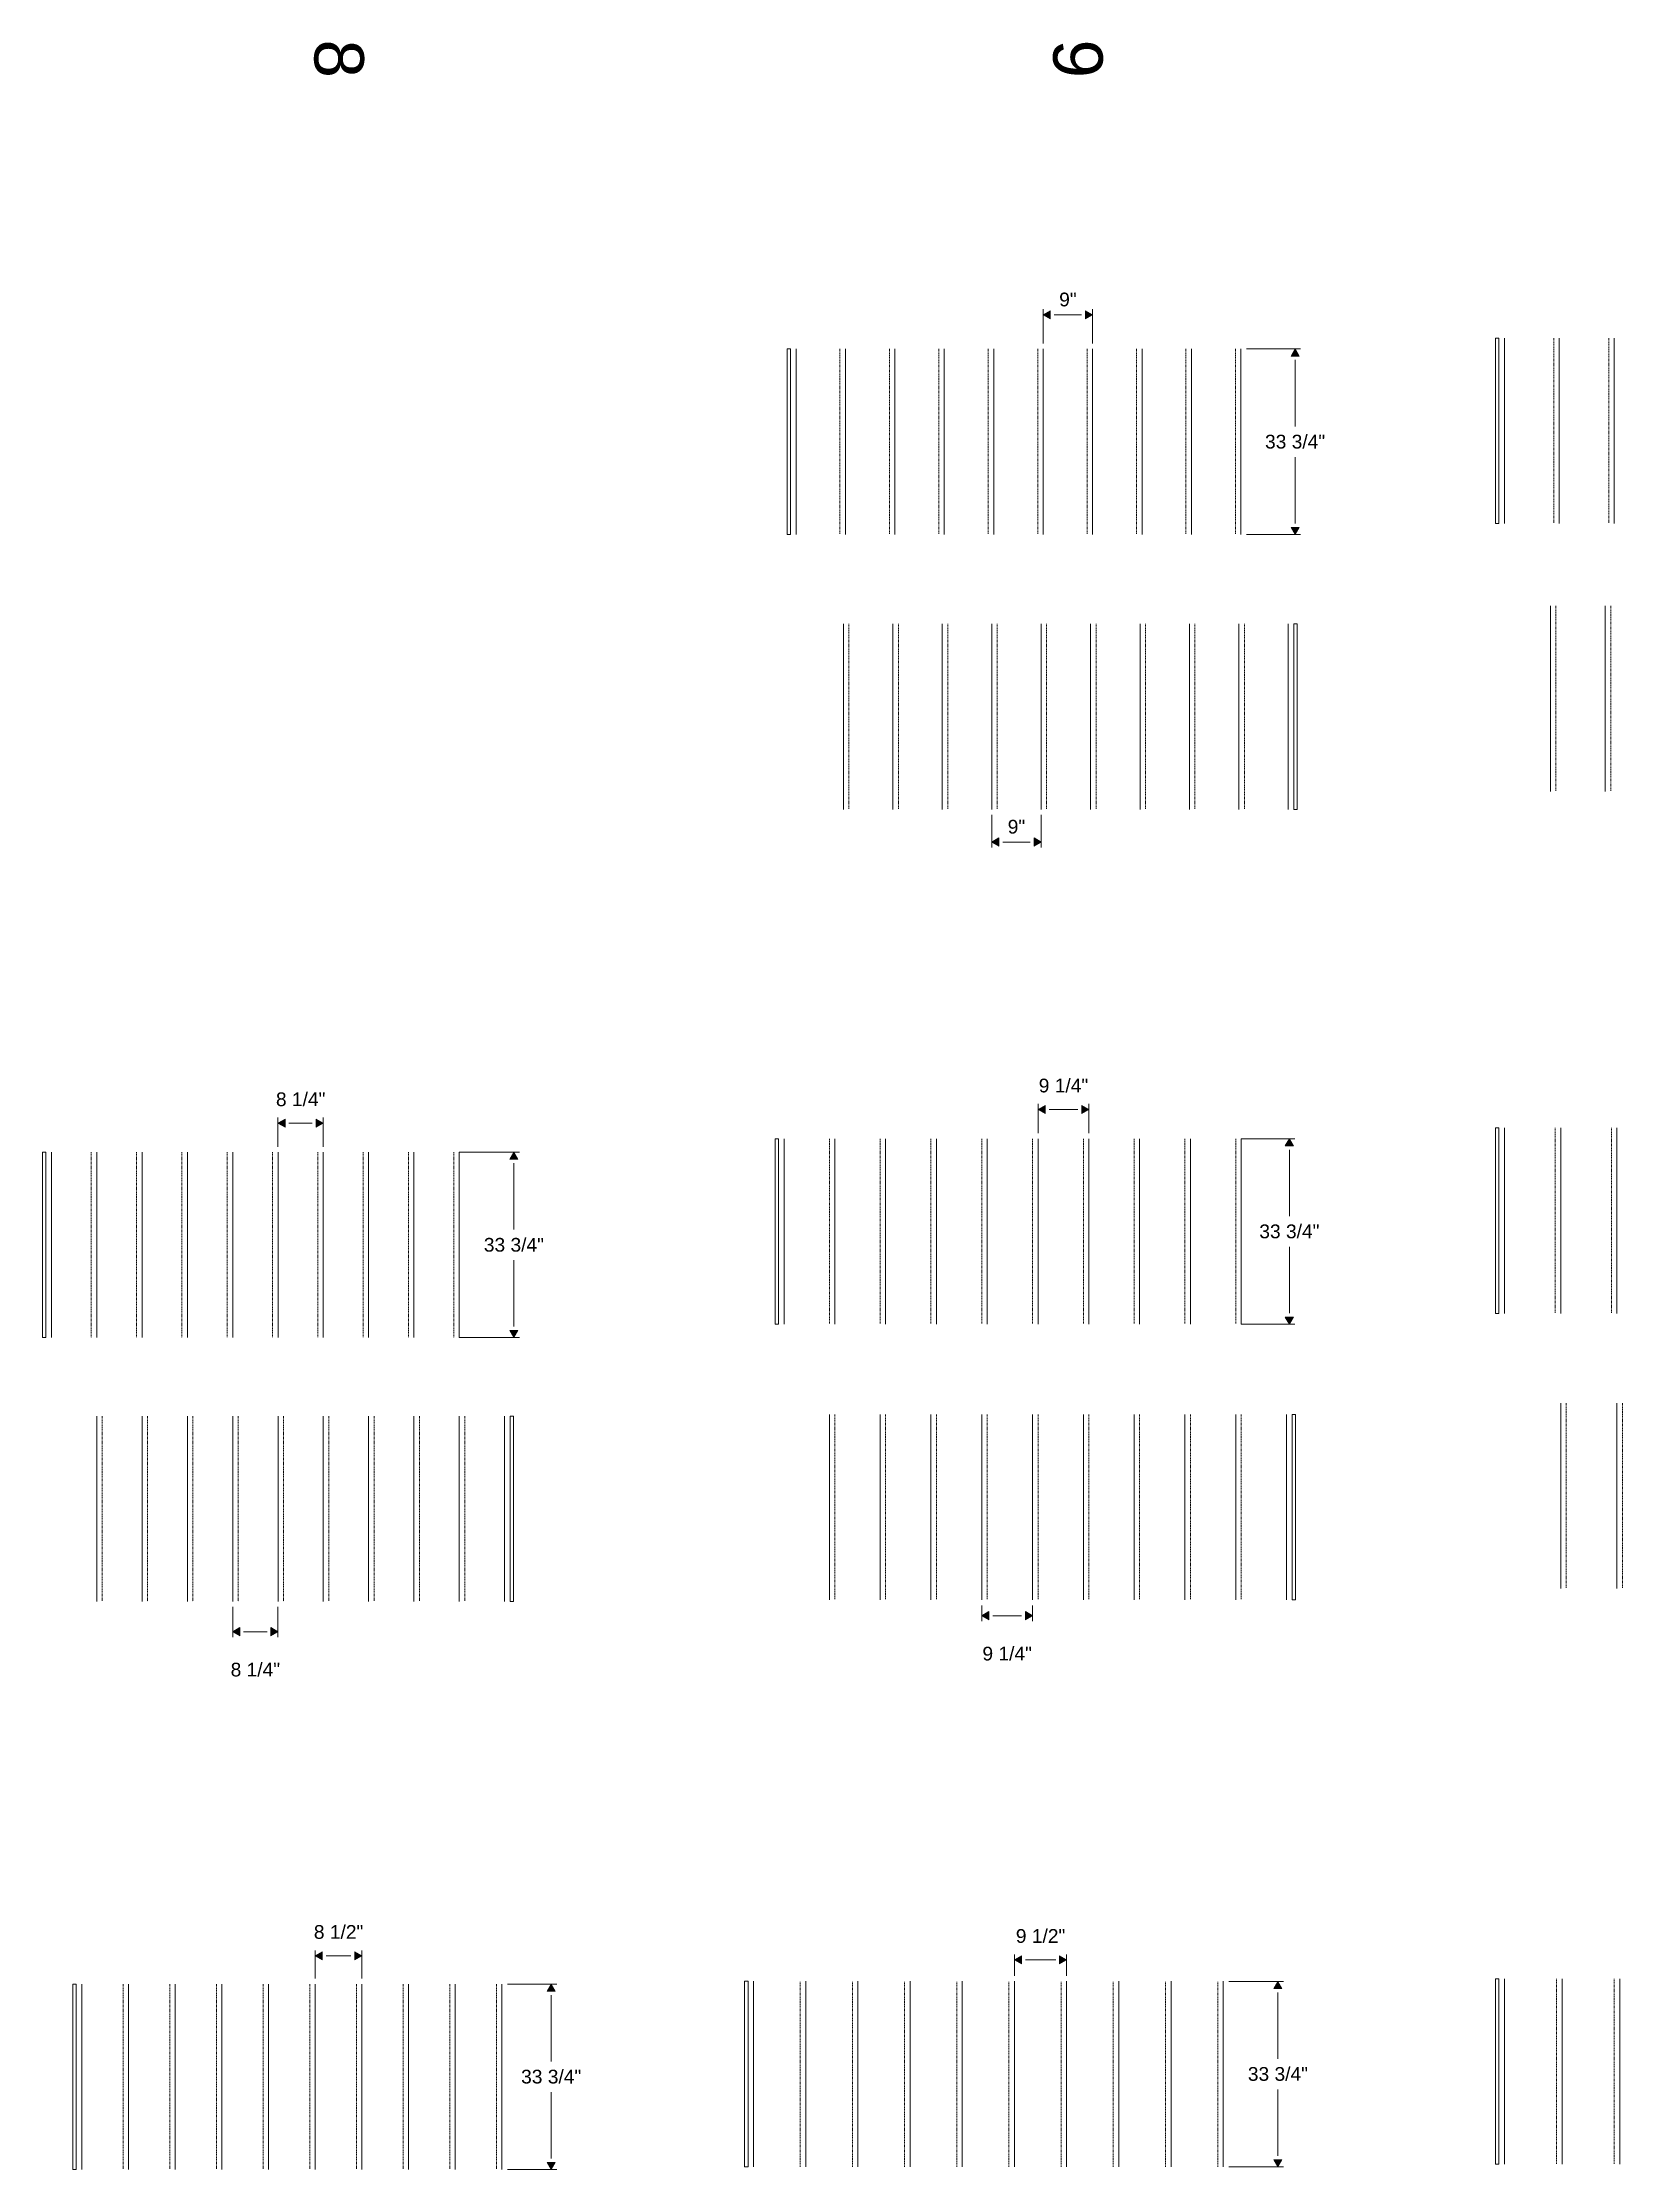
# Model space of a CAD drawing. Header units: inches. Extents: x -20237 to -17371, y 314 to 2010.
# Drawn here: x -20193.1 to -19905.4, y 1621.8 to 2008.9 of the extents above; entities that cross this region are included whole.
import ezdxf

# ---------------------------------------------------------------- set-up
doc = ezdxf.new("R2010")
doc.units = ezdxf.units.IN
doc.header["$MEASUREMENT"] = 0
doc.header["$PDMODE"] = 35
doc.linetypes.add('HIDDEN2', pattern=[0.1875, 0.125, -0.0625])
for name, color, linetype, lineweight in [('Dimension', 3, 'Continuous', 9), ('Kick', 4, 'Continuous', 9), ('Kick-Hidden', 4, 'HIDDEN2', 9), ('Treads', 1, 'Continuous', 15)]:
    doc.layers.add(name, color=color, linetype=linetype, lineweight=lineweight)
doc.styles.add('9-32 Text', font='arial.ttf', dxfattribs={"height": 0.28125})
doc.styles.add('Dimension and Text', font='arial.ttf', dxfattribs={"height": 0.078125})
doc.dimstyles.new('Jerrod Dimension', dxfattribs={"dimscale": 0, "dimtxt": 0.078125, "dimasz": 0.0625, "dimexe": 0.03125, "dimexo": 0.03125, "dimgap": 0.046875, "dimtad": 1, "dimtih": 1, "dimtoh": 1, "dimdec": 4, "dimzin": 1, "dimdsep": 46, "dimlunit": 5, "dimtxsty": 'Dimension and Text', "dimblk": 'arrow', "dimcen": 2.421875, "dimclrd": 3, "dimclre": 3, "dimclrt": 3, "dimadec": 1, "dimazin": 0, "dimtfac": 1, "dimtdec": 4, "dimtmove": 2, "dimatfit": 3, "dimldrblk": 'arrow', "dimfxl": 1, "dimtfillclr": 256, "dimfrac": 2, "dimlwd": -1, "dimlwe": -1, "dimarcsym": 2})

# ---------------------------------------------------------------- blocks, each defined once
blk = doc.blocks.new('arrow')
at = {"layer": 'Dimension'}
blk.add_hatch(color=0, dxfattribs=at).paths.add_polyline_path([(0, 0), (-0.64, 0.37), (-0.64, -0.37)])
at = {"layer": 'Dimension', "color": 0}
for p, q in [((-0.64, -0.37), (-0.64, 0.37)), ((0, 0), (-0.64, 0.37)), ((-0.64, -0.37), (0, 0))]:
    blk.add_line(p, q, dxfattribs=at)
blk = doc.blocks.new('*D355')
at = {"layer": 'Defpoints', "color": 0}
for p in [(-20020.28, 1869.31), (-20011.28, 1869.31), (-20020.28, 1863.38)]:
    blk.add_point(p, dxfattribs=at)
at = {"layer": 'Dimension', "color": 3}
for p, q in [((-20020.28, 1868.31), (-20020.28, 1862.38)), ((-20011.28, 1868.31), (-20011.28, 1862.38)), ((-20013.28, 1863.38), (-20018.28, 1863.38))]:
    blk.add_line(p, q, dxfattribs=at)
at = {"layer": 'Dimension', "color": 3, "xscale": 2, "yscale": 2, "zscale": 2, "rotation": 180}
blk.add_blockref('arrow', (-20020.28, 1863.38), dxfattribs=at)
at = {"layer": 'Dimension', "color": 3, "xscale": 2, "yscale": 2, "zscale": 2}
blk.add_blockref('arrow', (-20011.28, 1863.38), dxfattribs=at)
at = {"layer": 'Dimension', "color": 3, "insert": (-20015.78, 1866.15), "char_height": 2.5, "attachment_point": 5, "style": 'Dimension and Text'}
blk.add_mtext('9"', dxfattribs=at)
blk = doc.blocks.new('*D359')
at = {"layer": 'Defpoints', "color": 0}
for p in [(-20010.91, 1959.33), (-20010.91, 1953.11), (-20001.91, 1953.11)]:
    blk.add_point(p, dxfattribs=at)
at = {"layer": 'Dimension', "color": 3}
for p, q in [((-20010.91, 1954.11), (-20010.91, 1960.33)), ((-20003.91, 1959.33), (-20008.91, 1959.33)), ((-20001.91, 1954.11), (-20001.91, 1960.33))]:
    blk.add_line(p, q, dxfattribs=at)
at = {"layer": 'Dimension', "color": 3, "xscale": 2, "yscale": 2, "zscale": 2, "rotation": 180}
blk.add_blockref('arrow', (-20010.91, 1959.33), dxfattribs=at)
at = {"layer": 'Dimension', "color": 3, "xscale": 2, "yscale": 2, "zscale": 2}
blk.add_blockref('arrow', (-20001.91, 1959.33), dxfattribs=at)
at = {"layer": 'Dimension', "color": 3, "insert": (-20006.41, 1962.1), "char_height": 2.5, "attachment_point": 5, "style": 'Dimension and Text'}
blk.add_mtext('9"', dxfattribs=at)
blk = doc.blocks.new('*D361')
at = {"layer": 'Defpoints', "color": 0}
for p in [(-20143.45, 1660.66), (-20143.45, 1655.53), (-20134.95, 1655.53)]:
    blk.add_point(p, dxfattribs=at)
at = {"layer": 'Dimension', "color": 3}
for p, q in [((-20143.45, 1656.53), (-20143.45, 1661.66)), ((-20134.95, 1656.53), (-20134.95, 1661.66)), ((-20136.95, 1660.66), (-20141.45, 1660.66))]:
    blk.add_line(p, q, dxfattribs=at)
at = {"layer": 'Dimension', "color": 3, "xscale": 2, "yscale": 2, "zscale": 2, "rotation": 180}
blk.add_blockref('arrow', (-20143.45, 1660.66), dxfattribs=at)
at = {"layer": 'Dimension', "color": 3, "xscale": 2, "yscale": 2, "zscale": 2}
blk.add_blockref('arrow', (-20134.95, 1660.66), dxfattribs=at)
at = {"layer": 'Dimension', "color": 3, "insert": (-20139.2, 1664.99), "char_height": 2.5, "attachment_point": 5, "style": 'Dimension and Text'}
blk.add_mtext('8 1/2"', dxfattribs=at)
blk = doc.blocks.new('*D347')
at = {"layer": 'Defpoints', "color": 0}
for p in [(-20158.48, 1725.16), (-20150.23, 1725.16), (-20150.23, 1719.66)]:
    blk.add_point(p, dxfattribs=at)
at = {"layer": 'Dimension', "color": 3}
for p, q in [((-20158.48, 1724.16), (-20158.48, 1718.66)), ((-20150.23, 1724.16), (-20150.23, 1718.66)), ((-20156.48, 1719.66), (-20152.23, 1719.66))]:
    blk.add_line(p, q, dxfattribs=at)
at = {"layer": 'Dimension', "color": 3, "xscale": 2, "yscale": 2, "zscale": 2, "rotation": 180}
blk.add_blockref('arrow', (-20158.48, 1719.66), dxfattribs=at)
at = {"layer": 'Dimension', "color": 3, "xscale": 2, "yscale": 2, "zscale": 2}
blk.add_blockref('arrow', (-20150.23, 1719.66), dxfattribs=at)
at = {"layer": 'Dimension', "color": 3, "insert": (-20154.35, 1712.74), "char_height": 2.5, "attachment_point": 5, "style": 'Dimension and Text'}
blk.add_mtext('8 1/4"', dxfattribs=at)
blk = doc.blocks.new('*D349')
at = {"layer": 'Defpoints', "color": 0}
for p in [(-20150.23, 1812.21), (-20150.23, 1806.93), (-20141.98, 1806.93)]:
    blk.add_point(p, dxfattribs=at)
at = {"layer": 'Dimension', "color": 3}
for p, q in [((-20150.23, 1807.93), (-20150.23, 1813.21)), ((-20143.98, 1812.21), (-20148.23, 1812.21)), ((-20141.98, 1807.93), (-20141.98, 1813.21))]:
    blk.add_line(p, q, dxfattribs=at)
at = {"layer": 'Dimension', "color": 3, "xscale": 2, "yscale": 2, "zscale": 2, "rotation": 180}
blk.add_blockref('arrow', (-20150.23, 1812.21), dxfattribs=at)
at = {"layer": 'Dimension', "color": 3, "xscale": 2, "yscale": 2, "zscale": 2}
blk.add_blockref('arrow', (-20141.98, 1812.21), dxfattribs=at)
at = {"layer": 'Dimension', "color": 3, "insert": (-20146.1, 1816.54), "char_height": 2.5, "attachment_point": 5, "style": 'Dimension and Text'}
blk.add_mtext('8 1/4"', dxfattribs=at)
blk = doc.blocks.new('*D351')
at = {"layer": 'Defpoints', "color": 0}
for p in [(-20011.85, 1814.7), (-20011.85, 1809.38), (-20002.6, 1809.38)]:
    blk.add_point(p, dxfattribs=at)
at = {"layer": 'Dimension', "color": 3}
for p, q in [((-20011.85, 1810.38), (-20011.85, 1815.7)), ((-20002.6, 1810.38), (-20002.6, 1815.7)), ((-20004.6, 1814.7), (-20009.85, 1814.7))]:
    blk.add_line(p, q, dxfattribs=at)
at = {"layer": 'Dimension', "color": 3, "xscale": 2, "yscale": 2, "zscale": 2, "rotation": 180}
blk.add_blockref('arrow', (-20011.85, 1814.7), dxfattribs=at)
at = {"layer": 'Dimension', "color": 3, "xscale": 2, "yscale": 2, "zscale": 2}
blk.add_blockref('arrow', (-20002.6, 1814.7), dxfattribs=at)
at = {"layer": 'Dimension', "color": 3, "insert": (-20007.22, 1819.04), "char_height": 2.5, "attachment_point": 5, "style": 'Dimension and Text'}
blk.add_mtext('9 1/4"', dxfattribs=at)
blk = doc.blocks.new('*D353')
at = {"layer": 'Defpoints', "color": 0}
for p in [(-20022.1, 1725.45), (-20012.85, 1725.45), (-20012.85, 1722.57)]:
    blk.add_point(p, dxfattribs=at)
at = {"layer": 'Dimension', "color": 3}
for p, q in [((-20022.1, 1724.45), (-20022.1, 1721.57)), ((-20012.85, 1724.45), (-20012.85, 1721.57)), ((-20020.1, 1722.57), (-20014.85, 1722.57))]:
    blk.add_line(p, q, dxfattribs=at)
at = {"layer": 'Dimension', "color": 3, "xscale": 2, "yscale": 2, "zscale": 2, "rotation": 180}
blk.add_blockref('arrow', (-20022.1, 1722.57), dxfattribs=at)
at = {"layer": 'Dimension', "color": 3, "xscale": 2, "yscale": 2, "zscale": 2}
blk.add_blockref('arrow', (-20012.85, 1722.57), dxfattribs=at)
at = {"layer": 'Dimension', "color": 3, "insert": (-20017.47, 1715.65), "char_height": 2.5, "attachment_point": 5, "style": 'Dimension and Text'}
blk.add_mtext('9 1/4"', dxfattribs=at)
blk = doc.blocks.new('*D324')
at = {"layer": 'Defpoints', "color": 0}
for p in [(-20016.14, 1659.92), (-20016.14, 1656.02), (-20006.64, 1656.02)]:
    blk.add_point(p, dxfattribs=at)
at = {"layer": 'Dimension', "color": 3}
for p, q in [((-20016.14, 1657.02), (-20016.14, 1660.92)), ((-20006.64, 1657.02), (-20006.64, 1660.92)), ((-20008.64, 1659.92), (-20014.14, 1659.92))]:
    blk.add_line(p, q, dxfattribs=at)
at = {"layer": 'Dimension', "color": 3, "xscale": 2, "yscale": 2, "zscale": 2, "rotation": 180}
blk.add_blockref('arrow', (-20016.14, 1659.92), dxfattribs=at)
at = {"layer": 'Dimension', "color": 3, "xscale": 2, "yscale": 2, "zscale": 2}
blk.add_blockref('arrow', (-20006.64, 1659.92), dxfattribs=at)
at = {"layer": 'Dimension', "color": 3, "insert": (-20011.39, 1664.26), "char_height": 2.5, "attachment_point": 5, "style": 'Dimension and Text'}
blk.add_mtext('9 1/2"', dxfattribs=at)
blk = doc.blocks.new('*D312')
at = {"layer": 'Defpoints', "color": 0}
for p in [(-19974.91, 1953.11), (-19965.05, 1953.11), (-19974.91, 1919.36)]:
    blk.add_point(p, dxfattribs=at)
at = {"layer": 'Treads', "color": 3}
for p, q in [((-19973.91, 1953.11), (-19964.05, 1953.11)), ((-19965.05, 1951.11), (-19965.05, 1939.03)), ((-19965.05, 1921.36), (-19965.05, 1933.44)), ((-19973.91, 1919.36), (-19964.05, 1919.36))]:
    blk.add_line(p, q, dxfattribs=at)
at = {"layer": 'Treads', "color": 3, "xscale": 2, "yscale": 2, "zscale": 2}
for p, rotation in [((-19965.05, 1953.11), 90), ((-19965.05, 1919.36), 270)]:
    blk.add_blockref('arrow', p, dxfattribs=dict(at, rotation=rotation))
at = {"layer": 'Treads', "color": 3, "insert": (-19965.05, 1936.23), "char_height": 2.5, "attachment_point": 5, "style": 'Dimension and Text'}
blk.add_mtext('33 3/4"', dxfattribs=at)
blk = doc.blocks.new('*D314')
at = {"layer": 'Defpoints', "color": 0}
for p in [(-19975.85, 1809.38), (-19975.85, 1775.63), (-19966.09, 1775.63)]:
    blk.add_point(p, dxfattribs=at)
at = {"layer": 'Treads', "color": 3}
for p, q in [((-19974.85, 1809.38), (-19965.09, 1809.38)), ((-19966.09, 1807.38), (-19966.09, 1795.3)), ((-19966.09, 1777.63), (-19966.09, 1789.71)), ((-19974.85, 1775.63), (-19965.09, 1775.63))]:
    blk.add_line(p, q, dxfattribs=at)
at = {"layer": 'Treads', "color": 3, "xscale": 2, "yscale": 2, "zscale": 2}
for p, rotation in [((-19966.09, 1809.38), 90), ((-19966.09, 1775.63), 270)]:
    blk.add_blockref('arrow', p, dxfattribs=dict(at, rotation=rotation))
at = {"layer": 'Treads', "color": 3, "insert": (-19966.09, 1792.5), "char_height": 2.5, "attachment_point": 5, "style": 'Dimension and Text'}
blk.add_mtext('33 3/4"', dxfattribs=at)
blk = doc.blocks.new('*D272')
at = {"layer": 'Defpoints', "color": 0}
for p in [(-19978.14, 1656.02), (-19978.14, 1622.27), (-19968.18, 1622.27)]:
    blk.add_point(p, dxfattribs=at)
at = {"layer": 'Treads', "color": 3}
for p, q in [((-19977.14, 1656.02), (-19967.18, 1656.02)), ((-19968.18, 1654.02), (-19968.18, 1641.94)), ((-19968.18, 1624.27), (-19968.18, 1636.36)), ((-19977.14, 1622.27), (-19967.18, 1622.27))]:
    blk.add_line(p, q, dxfattribs=at)
at = {"layer": 'Treads', "color": 3, "xscale": 2, "yscale": 2, "zscale": 2}
for p, rotation in [((-19968.18, 1656.02), 90), ((-19968.18, 1622.27), 270)]:
    blk.add_blockref('arrow', p, dxfattribs=dict(at, rotation=rotation))
at = {"layer": 'Treads', "color": 3, "insert": (-19968.18, 1639.15), "char_height": 2.5, "attachment_point": 5, "style": 'Dimension and Text'}
blk.add_mtext('33 3/4"', dxfattribs=at)
blk = doc.blocks.new('*D276')
at = {"layer": 'Defpoints', "color": 0}
for p in [(-20109.45, 1655.53), (-20100.49, 1655.53), (-20109.45, 1621.78)]:
    blk.add_point(p, dxfattribs=at)
at = {"layer": 'Treads', "color": 3}
for p, q in [((-20108.45, 1655.53), (-20099.49, 1655.53)), ((-20100.49, 1653.53), (-20100.49, 1641.45)), ((-20100.49, 1623.78), (-20100.49, 1635.86)), ((-20108.45, 1621.78), (-20099.49, 1621.78))]:
    blk.add_line(p, q, dxfattribs=at)
at = {"layer": 'Treads', "color": 3, "xscale": 2, "yscale": 2, "zscale": 2}
for p, rotation in [((-20100.49, 1655.53), 90), ((-20100.49, 1621.78), 270)]:
    blk.add_blockref('arrow', p, dxfattribs=dict(at, rotation=rotation))
at = {"layer": 'Treads', "color": 3, "insert": (-20100.49, 1638.66), "char_height": 2.5, "attachment_point": 5, "style": 'Dimension and Text'}
blk.add_mtext('33 3/4"', dxfattribs=at)
blk = doc.blocks.new('*D278')
at = {"layer": 'Defpoints', "color": 0}
for p in [(-20118.23, 1806.93), (-20118.23, 1773.18), (-20107.28, 1773.18)]:
    blk.add_point(p, dxfattribs=at)
at = {"layer": 'Treads', "color": 3}
for p, q in [((-20117.23, 1806.93), (-20106.28, 1806.93)), ((-20107.28, 1804.93), (-20107.28, 1792.85)), ((-20107.28, 1775.18), (-20107.28, 1787.27)), ((-20117.23, 1773.18), (-20106.28, 1773.18))]:
    blk.add_line(p, q, dxfattribs=at)
at = {"layer": 'Treads', "color": 3, "xscale": 2, "yscale": 2, "zscale": 2}
for p, rotation in [((-20107.28, 1806.93), 90), ((-20107.28, 1773.18), 270)]:
    blk.add_blockref('arrow', p, dxfattribs=dict(at, rotation=rotation))
at = {"layer": 'Treads', "color": 3, "insert": (-20107.28, 1790.06), "char_height": 2.5, "attachment_point": 5, "style": 'Dimension and Text'}
blk.add_mtext('33 3/4"', dxfattribs=at)

msp = doc.modelspace()

# ---------------------------------------------------------------- linework, layer by layer
at = {"layer": 'Kick'}
for points in [[(-19928.56869, 1955.10451), (-19928.56869, 1921.35451), (-19927.94369, 1921.35451), (-19927.94369, 1955.10451)], [(-20057.53787, 1953.1087), (-20057.53787, 1919.3587), (-20056.91287, 1919.3587), (-20056.91287, 1953.1087)], [(-19964.65638, 1903.06194), (-19964.65638, 1869.31194), (-19965.28138, 1869.31194), (-19965.28138, 1903.06194)], [(-20059.72306, 1809.37824), (-20059.72306, 1775.62824), (-20059.09806, 1775.62824), (-20059.09806, 1809.37824)], [(-19928.56869, 1811.33661), (-19928.56869, 1777.58661), (-19927.94369, 1777.58661), (-19927.94369, 1811.33661)], [(-20193.10093, 1806.93483), (-20193.10093, 1773.18483), (-20192.47593, 1773.18483), (-20192.47593, 1806.93483)], [(-20107.35093, 1758.90939), (-20107.35093, 1725.15939), (-20107.97593, 1725.15939), (-20107.97593, 1758.90939)], [(-19964.97306, 1759.20424), (-19964.97306, 1725.45424), (-19965.59806, 1725.45424), (-19965.59806, 1759.20424)], [(-20187.57339, 1655.53316), (-20187.57339, 1621.78316), (-20186.94839, 1621.78316), (-20186.94839, 1655.53316)], [(-20065.26718, 1622.27407), (-20065.26718, 1656.02407), (-20064.64218, 1656.02407), (-20064.64218, 1622.27407)], [(-19928.56869, 1656.47126), (-19928.56869, 1622.72126), (-19927.94369, 1622.72126), (-19927.94369, 1656.47126)]]:
    msp.add_lwpolyline(points, close=True, dxfattribs=at)
at = {"layer": 'Kick-Hidden'}
for p, q in [((-19917.94369, 1955.10451), (-19917.94369, 1921.35451)), ((-19907.94369, 1955.10451), (-19907.94369, 1921.35451)), ((-20047.91287, 1953.1087), (-20047.91287, 1919.3587)), ((-20038.91287, 1953.1087), (-20038.91287, 1919.3587)), ((-20029.91287, 1953.1087), (-20029.91287, 1919.3587)), ((-20020.91287, 1953.1087), (-20020.91287, 1919.3587)), ((-20011.91287, 1953.1087), (-20011.91287, 1919.3587)), ((-20002.91287, 1953.1087), (-20002.91287, 1919.3587)), ((-19993.91287, 1953.1087), (-19993.91287, 1919.3587)), ((-19984.91287, 1953.1087), (-19984.91287, 1919.3587)), ((-19975.91287, 1953.1087), (-19975.91287, 1919.3587)), ((-19917.56869, 1906.33335), (-19917.56869, 1872.58335)), ((-19907.56869, 1906.33335), (-19907.56869, 1872.58335)), ((-20046.28138, 1903.06194), (-20046.28138, 1869.31194)), ((-20037.28138, 1903.06194), (-20037.28138, 1869.31194)), ((-20028.28138, 1903.06194), (-20028.28138, 1869.31194)), ((-20019.28138, 1903.06194), (-20019.28138, 1869.31194)), ((-20010.28138, 1903.06194), (-20010.28138, 1869.31194)), ((-20001.28138, 1903.06194), (-20001.28138, 1869.31194)), ((-19992.28138, 1903.06194), (-19992.28138, 1869.31194)), ((-19983.28138, 1903.06194), (-19983.28138, 1869.31194)), ((-19974.28138, 1903.06194), (-19974.28138, 1869.31194)), ((-20049.84806, 1809.37824), (-20049.84806, 1775.62824)), ((-20040.59806, 1809.37824), (-20040.59806, 1775.62824)), ((-20031.34806, 1809.37824), (-20031.34806, 1775.62824)), ((-20022.09806, 1809.37824), (-20022.09806, 1775.62824)), ((-20012.84806, 1809.37824), (-20012.84806, 1775.62824)), ((-20003.59806, 1809.37824), (-20003.59806, 1775.62824)), ((-19994.34806, 1809.37824), (-19994.34806, 1775.62824)), ((-19985.09806, 1809.37824), (-19985.09806, 1775.62824)), ((-19975.84806, 1809.37824), (-19975.84806, 1775.62824)), ((-19917.69369, 1811.33661), (-19917.69369, 1777.58661)), ((-19907.44369, 1811.33661), (-19907.44369, 1777.58661)), ((-20184.22593, 1806.93483), (-20184.22593, 1773.18482)), ((-20175.97593, 1806.93482), (-20175.97593, 1773.18482)), ((-20167.72593, 1806.93483), (-20167.72593, 1773.18482)), ((-20159.47593, 1806.93482), (-20159.47593, 1773.18482)), ((-20151.22593, 1806.93482), (-20151.22593, 1773.18482)), ((-20142.97593, 1806.93482), (-20142.97593, 1773.18482)), ((-20134.72593, 1806.93482), (-20134.72593, 1773.18482)), ((-20126.47593, 1806.93482), (-20126.47593, 1773.18482)), ((-20118.22593, 1806.93482), (-20118.22593, 1773.18481)), ((-20182.22593, 1758.90938), (-20182.22593, 1725.15938)), ((-20173.97593, 1758.90939), (-20173.97593, 1725.15938)), ((-20165.72593, 1758.90939), (-20165.72593, 1725.15938)), ((-20157.47593, 1758.90939), (-20157.47593, 1725.15938)), ((-20149.22593, 1758.90939), (-20149.22593, 1725.15938)), ((-20140.97593, 1758.90939), (-20140.97593, 1725.15939)), ((-20132.72593, 1758.90939), (-20132.72593, 1725.15939)), ((-20124.47593, 1758.90939), (-20124.47593, 1725.15939)), ((-20116.22593, 1758.90939), (-20116.22593, 1725.15939)), ((-20048.84806, 1759.20424), (-20048.84806, 1725.45424)), ((-20039.59806, 1759.20424), (-20039.59806, 1725.45424)), ((-20030.34806, 1759.20424), (-20030.34806, 1725.45424)), ((-20021.09806, 1759.20424), (-20021.09806, 1725.45424)), ((-20011.84806, 1759.20424), (-20011.84806, 1725.45424)), ((-20002.59806, 1759.20424), (-20002.59806, 1725.45424)), ((-19993.34806, 1759.20424), (-19993.34806, 1725.45424)), ((-19984.09806, 1759.20424), (-19984.09806, 1725.45424)), ((-19974.84806, 1759.20424), (-19974.84806, 1725.45424)), ((-19915.69369, 1761.27743), (-19915.69369, 1727.52743)), ((-19905.44369, 1761.27743), (-19905.44369, 1727.52743)), ((-20178.44839, 1655.53316), (-20178.44839, 1621.78316)), ((-20169.94839, 1655.53316), (-20169.94839, 1621.78316)), ((-20161.44839, 1655.53316), (-20161.44839, 1621.78316)), ((-20152.94839, 1655.53316), (-20152.94839, 1621.78316)), ((-20144.44839, 1655.53316), (-20144.44839, 1621.78316)), ((-20135.94839, 1655.53316), (-20135.94839, 1621.78316)), ((-20127.44839, 1655.53316), (-20127.44839, 1621.78316)), ((-20118.94839, 1655.53316), (-20118.94839, 1621.78316)), ((-20110.44839, 1655.53316), (-20110.44839, 1621.78316)), ((-20055.14218, 1622.27407), (-20055.14218, 1656.02407)), ((-20045.64218, 1622.27407), (-20045.64218, 1656.02407)), ((-20036.14218, 1622.27407), (-20036.14218, 1656.02407)), ((-20026.64218, 1622.27407), (-20026.64218, 1656.02407)), ((-20017.14218, 1622.27407), (-20017.14218, 1656.02407)), ((-20007.64218, 1622.27407), (-20007.64218, 1656.02407)), ((-19998.14218, 1622.27407), (-19998.14218, 1656.02407)), ((-19988.64218, 1622.27407), (-19988.64218, 1656.02407)), ((-19979.14218, 1622.27407), (-19979.14218, 1656.02407)), ((-19917.44369, 1656.47126), (-19917.44369, 1622.72126)), ((-19906.94369, 1656.47126), (-19906.94369, 1622.72126))]:
    msp.add_line(p, q, dxfattribs=at)
at = {"layer": 'Treads'}
for p, q in [((-19926.94369, 1955.10451), (-19926.94369, 1921.35451)), ((-19916.94369, 1955.10451), (-19916.94369, 1921.35451)), ((-19906.94369, 1955.10451), (-19906.94369, 1921.35451)), ((-20055.91287, 1953.1087), (-20055.91287, 1919.3587)), ((-20046.91287, 1953.1087), (-20046.91287, 1919.3587)), ((-20037.91287, 1953.1087), (-20037.91287, 1919.3587)), ((-20028.91287, 1953.1087), (-20028.91287, 1919.3587)), ((-20019.91287, 1953.1087), (-20019.91287, 1919.3587)), ((-20010.91287, 1953.1087), (-20010.91287, 1919.3587)), ((-20001.91287, 1953.1087), (-20001.91287, 1919.3587)), ((-19992.91287, 1953.1087), (-19992.91287, 1919.3587)), ((-19983.91287, 1953.1087), (-19983.91287, 1919.3587)), ((-19974.91287, 1953.1087), (-19974.91287, 1919.3587)), ((-19918.56869, 1906.33335), (-19918.56869, 1872.58335)), ((-19908.56869, 1906.33335), (-19908.56869, 1872.58335)), ((-20047.28138, 1903.06194), (-20047.28138, 1869.31194)), ((-20038.28138, 1903.06194), (-20038.28138, 1869.31194)), ((-20029.28138, 1903.06194), (-20029.28138, 1869.31194)), ((-20020.28138, 1903.06194), (-20020.28138, 1869.31194)), ((-20011.28138, 1903.06194), (-20011.28138, 1869.31194)), ((-20002.28138, 1903.06194), (-20002.28138, 1869.31194)), ((-19993.28138, 1903.06194), (-19993.28138, 1869.31194)), ((-19984.28138, 1903.06194), (-19984.28138, 1869.31194)), ((-19975.28138, 1903.06194), (-19975.28138, 1869.31194)), ((-19966.28138, 1903.06194), (-19966.28138, 1869.31194)), ((-20058.09806, 1809.37824), (-20058.09806, 1775.62824)), ((-20048.84806, 1809.37824), (-20048.84806, 1775.62824)), ((-20039.59806, 1809.37824), (-20039.59806, 1775.62824)), ((-20030.34806, 1809.37824), (-20030.34806, 1775.62824)), ((-20021.09806, 1809.37824), (-20021.09806, 1775.62824)), ((-20011.84806, 1809.37824), (-20011.84806, 1775.62824)), ((-20002.59806, 1809.37824), (-20002.59806, 1775.62824)), ((-19993.34806, 1809.37824), (-19993.34806, 1775.62824)), ((-19984.09806, 1809.37824), (-19984.09806, 1775.62824)), ((-19974.84806, 1809.37824), (-19974.84806, 1775.62824)), ((-19926.94369, 1811.33661), (-19926.94369, 1777.58661)), ((-19916.69369, 1811.33661), (-19916.69369, 1777.58661)), ((-19906.44369, 1811.33661), (-19906.44369, 1777.58661)), ((-20191.47593, 1806.93483), (-20191.47593, 1773.18482)), ((-20183.22593, 1806.93483), (-20183.22593, 1773.18482)), ((-20174.97593, 1806.93482), (-20174.97593, 1773.18482)), ((-20166.72593, 1806.93483), (-20166.72593, 1773.18482)), ((-20158.47593, 1806.93482), (-20158.47593, 1773.18482)), ((-20150.22593, 1806.93482), (-20150.22593, 1773.18482)), ((-20141.97593, 1806.93482), (-20141.97593, 1773.18482)), ((-20133.72593, 1806.93482), (-20133.72593, 1773.18482)), ((-20125.47593, 1806.93482), (-20125.47593, 1773.18482)), ((-20117.22593, 1806.93482), (-20117.22593, 1773.18481)), ((-20183.22593, 1758.90938), (-20183.22593, 1725.15938)), ((-20174.97593, 1758.90939), (-20174.97593, 1725.15938)), ((-20166.72593, 1758.90939), (-20166.72593, 1725.15938)), ((-20158.47593, 1758.90939), (-20158.47593, 1725.15938)), ((-20150.22593, 1758.90939), (-20150.22593, 1725.15938)), ((-20141.97593, 1758.90939), (-20141.97593, 1725.15939)), ((-20133.72593, 1758.90939), (-20133.72593, 1725.15939)), ((-20125.47593, 1758.90939), (-20125.47593, 1725.15939)), ((-20117.22593, 1758.90939), (-20117.22593, 1725.15939)), ((-20108.97593, 1758.90939), (-20108.97593, 1725.15939)), ((-20049.84806, 1759.20424), (-20049.84806, 1725.45424)), ((-20040.59806, 1759.20424), (-20040.59806, 1725.45424)), ((-20031.34806, 1759.20424), (-20031.34806, 1725.45424)), ((-20022.09806, 1759.20424), (-20022.09806, 1725.45424)), ((-20012.84806, 1759.20424), (-20012.84806, 1725.45424)), ((-20003.59806, 1759.20424), (-20003.59806, 1725.45424)), ((-19994.34806, 1759.20424), (-19994.34806, 1725.45424)), ((-19985.09806, 1759.20424), (-19985.09806, 1725.45424)), ((-19975.84806, 1759.20424), (-19975.84806, 1725.45424)), ((-19966.59806, 1759.20424), (-19966.59806, 1725.45424)), ((-19916.69369, 1761.27743), (-19916.69369, 1727.52743)), ((-19906.44369, 1761.27743), (-19906.44369, 1727.52743)), ((-20185.94839, 1655.53316), (-20185.94839, 1621.78316)), ((-20177.44839, 1655.53316), (-20177.44839, 1621.78316)), ((-20168.94839, 1655.53316), (-20168.94839, 1621.78316)), ((-20160.44839, 1655.53316), (-20160.44839, 1621.78316)), ((-20151.94839, 1655.53316), (-20151.94839, 1621.78316)), ((-20143.44839, 1655.53316), (-20143.44839, 1621.78316)), ((-20134.94839, 1655.53316), (-20134.94839, 1621.78316)), ((-20126.44839, 1655.53316), (-20126.44839, 1621.78316)), ((-20117.94839, 1655.53316), (-20117.94839, 1621.78316)), ((-20109.44839, 1655.53316), (-20109.44839, 1621.78316)), ((-20063.64218, 1622.27407), (-20063.64218, 1656.02407)), ((-20054.14218, 1622.27407), (-20054.14218, 1656.02407)), ((-20044.64218, 1622.27407), (-20044.64218, 1656.02407)), ((-20035.14218, 1622.27407), (-20035.14218, 1656.02407)), ((-20025.64218, 1622.27407), (-20025.64218, 1656.02407)), ((-20016.14218, 1622.27407), (-20016.14218, 1656.02407)), ((-20006.64218, 1622.27407), (-20006.64218, 1656.02407)), ((-19997.14218, 1622.27407), (-19997.14218, 1656.02407)), ((-19987.64218, 1622.27407), (-19987.64218, 1656.02407)), ((-19978.14218, 1622.27407), (-19978.14218, 1656.02407)), ((-19926.94369, 1656.47126), (-19926.94369, 1622.72126)), ((-19916.44369, 1656.47126), (-19916.44369, 1622.72126)), ((-19905.94369, 1656.47126), (-19905.94369, 1622.72126))]:
    msp.add_line(p, q, dxfattribs=at)

# ---------------------------------------------------------------- texts
at = {"layer": 'Kick', "char_height": 9, "width": 15.8788972, "attachment_point": 1, "rotation": 270, "style": '9-32 Text'}
for s, insert in [('8', (-20134.58785, 2009.42951)), ('9', (-20000.08219, 2009.42951))]:
    msp.add_mtext(s, dxfattribs=dict(at, insert=insert))

# ---------------------------------------------------------------- dimensions: what is measured, and where the dimension line sits
at = {"layer": 'Dimension'}
for base, p1, p2, picture, middle in [((-20010.91287, 1959.32591), (-20001.91287, 1953.1087), (-20010.91287, 1953.1087), '*D359', (-20006.41287, 1962.10234)), ((-20020.28138, 1863.37539), (-20011.28138, 1869.31194), (-20020.28138, 1869.31194), '*D355', (-20015.78138, 1866.15182)), ((-20150.22593, 1812.20562), (-20141.97593, 1806.93482), (-20150.22593, 1806.93482), '*D349', (-20146.10093, 1816.54089)), ((-20011.84806, 1814.70258), (-20002.59806, 1809.37824), (-20011.84806, 1809.37824), '*D351', (-20007.22306, 1819.03784)), ((-20150.22593, 1719.6636), (-20158.47593, 1725.15938), (-20150.22593, 1725.15938), '*D347', (-20154.35093, 1712.74307)), ((-20012.84806, 1722.56847), (-20022.09806, 1725.45424), (-20012.84806, 1725.45424), '*D353', (-20017.47306, 1715.64794)), ((-20143.44839, 1660.65802), (-20134.94839, 1655.53316), (-20143.44839, 1655.53316), '*D361', (-20139.19839, 1664.99329)), ((-20016.14218, 1659.92306), (-20006.64218, 1656.02407), (-20016.14218, 1656.02407), '*D324', (-20011.39218, 1664.25833))]:
    dim = msp.add_linear_dim(base=base, p1=p1, p2=p2, dimstyle='Jerrod Dimension', override={"dimpost": '"'}, dxfattribs=at)
    dim.commit()
    dim.dimension.update_dxf_attribs({"geometry": picture, "text_midpoint": middle})
at = {"layer": 'Treads'}
for base, p1, p2, picture, middle in [((-19965.04628, 1953.1087), (-19974.91287, 1919.3587), (-19974.91287, 1953.1087), '*D312', (-19965.04628, 1936.2337)), ((-19966.09111, 1775.62824), (-19975.84806, 1809.37824), (-19975.84806, 1775.62824), '*D314', (-19966.09111, 1792.50324)), ((-20107.28013, 1773.18481), (-20118.22593, 1806.93482), (-20118.22593, 1773.18481), '*D278', (-20107.28013, 1790.05982)), ((-20100.48877, 1655.53316), (-20109.44839, 1621.78316), (-20109.44839, 1655.53316), '*D276', (-20100.48877, 1638.65816)), ((-19968.18075, 1622.27407), (-19978.14218, 1656.02407), (-19978.14218, 1622.27407), '*D272', (-19968.18075, 1639.14907))]:
    dim = msp.add_linear_dim(base=base, p1=p1, p2=p2, angle=270, dimstyle='Jerrod Dimension', override={"dimpost": '"'}, dxfattribs=at)
    dim.commit()
    dim.dimension.update_dxf_attribs({"geometry": picture, "text_midpoint": middle})

doc.saveas('drawing.dxf')
